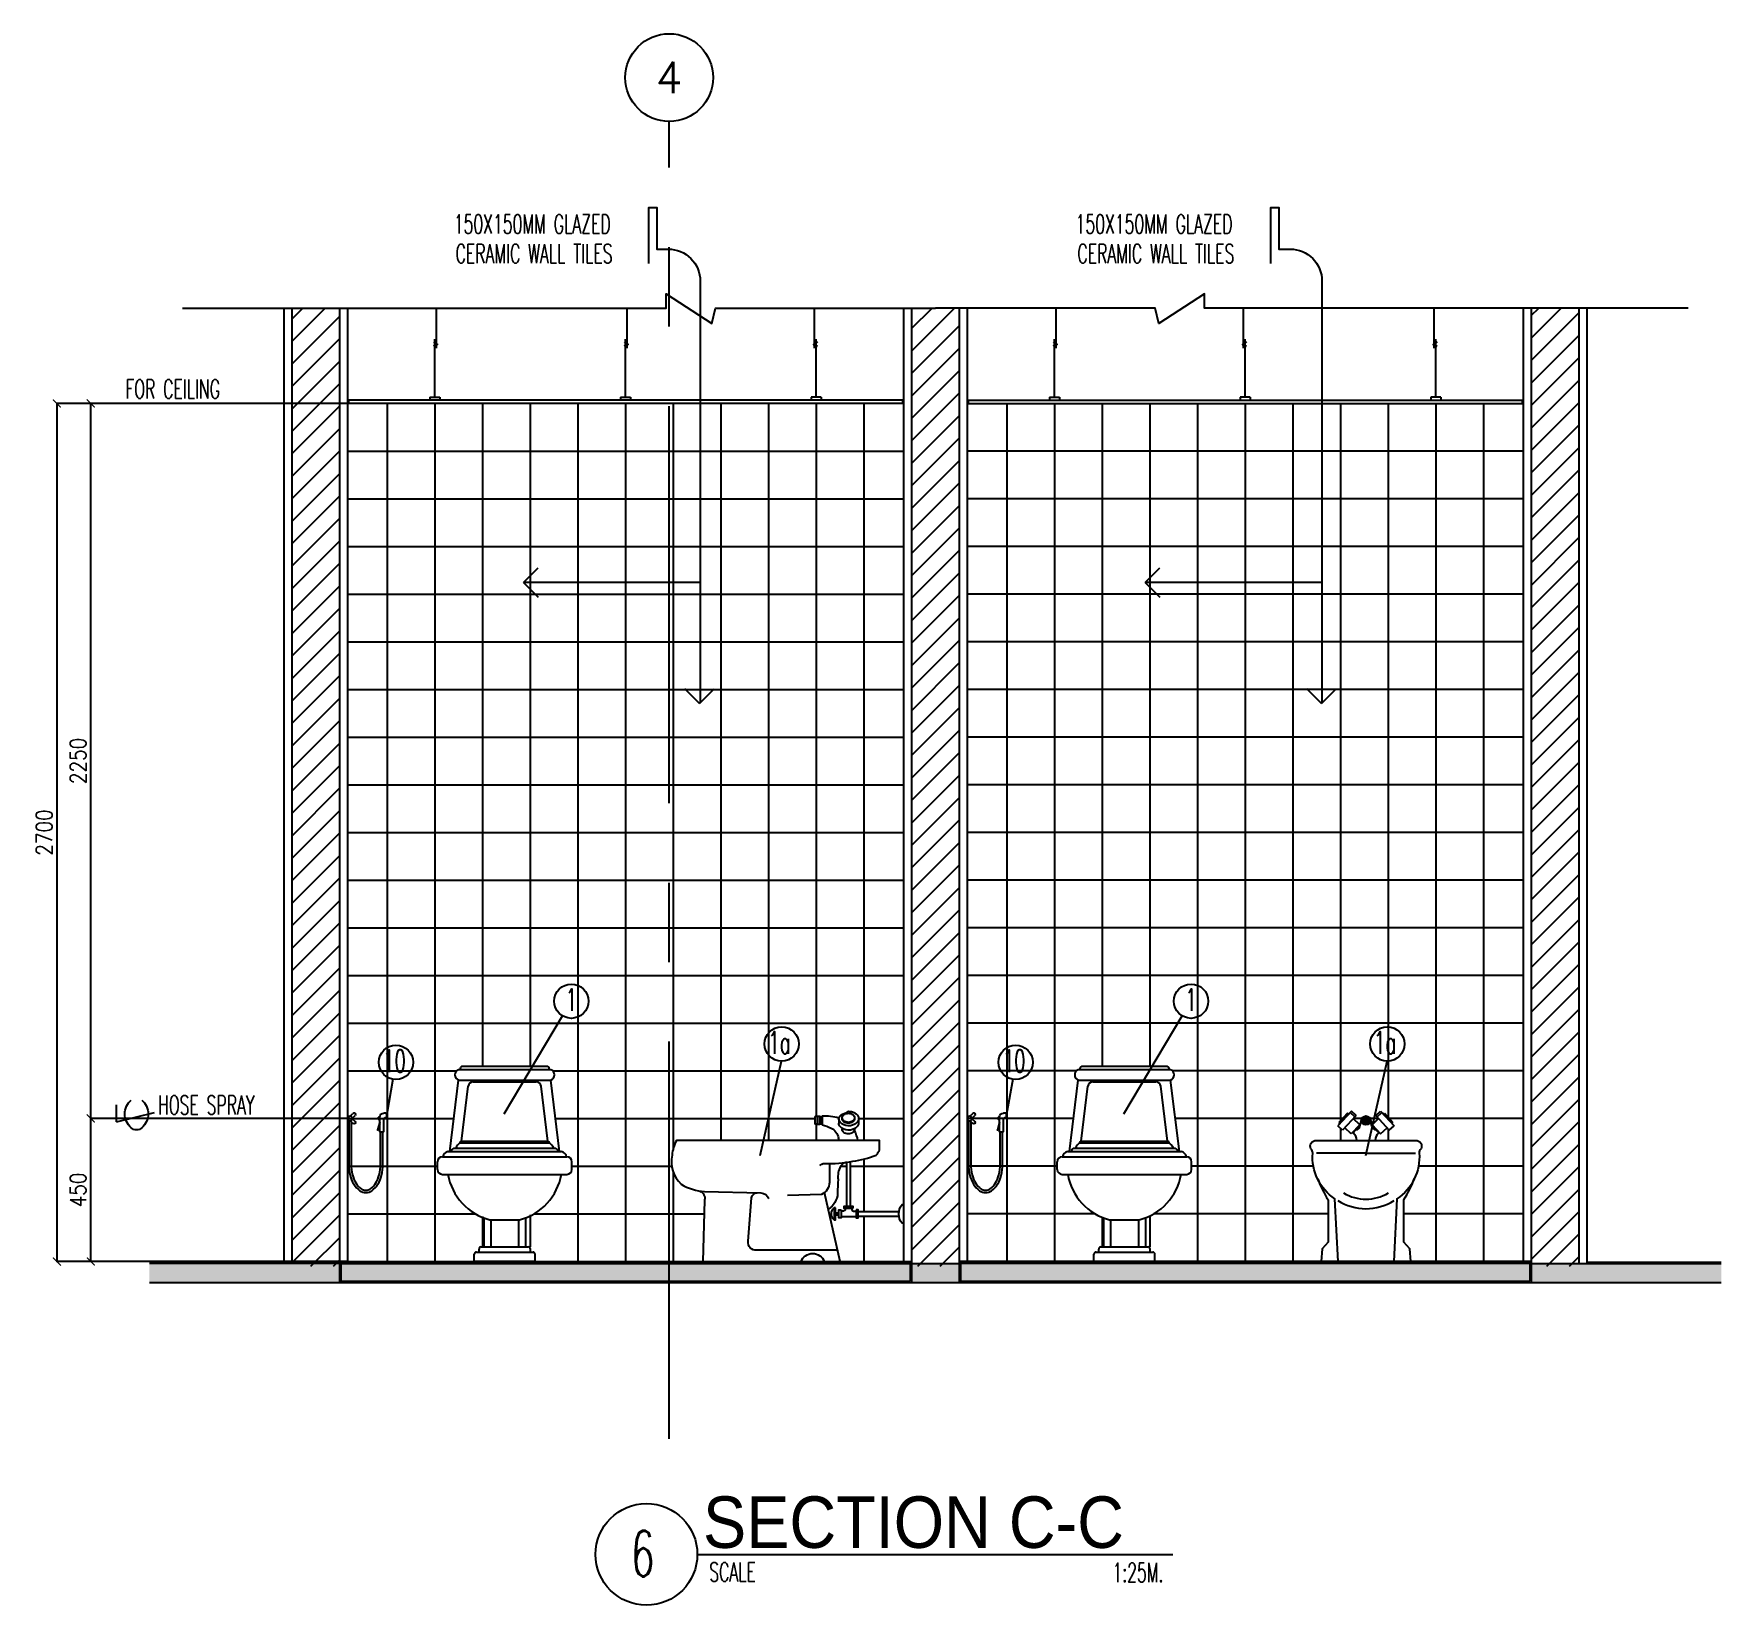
# Model space of a CAD drawing. Extents: x -263967 to -235090, y 166361 to 186286.
# Drawn here: x -255555 to -250245, y 173452 to 178397 of the extents above; entities that cross this region are included whole.
import ezdxf
from ezdxf.enums import TextEntityAlignment as Align

# ---------------------------------------------------------------- set-up
doc = ezdxf.new("R2010")
doc.units = 0
doc.header["$LTSCALE"] = 500
doc.header["$MEASUREMENT"] = 0
doc.linetypes.add('CENTERX2', pattern=[4, 2.5, -0.5, 0.5, -0.5])
doc.linetypes.add('HIDDEN2', pattern=[0.1875, 0.125, -0.0625])
doc.layers.get('0').update_dxf_attribs({"linetype": 'CONTINUOUS'})
doc.layers.get('DEFPOINTS').update_dxf_attribs({"linetype": 'CONTINUOUS'})
for name, color, linetype in [('A-SFIX', 2, 'CONTINUOUS'), ('ARCDIMR', 4, 'CONTINUOUS'), ('AX-CR', 2, 'CONTINUOUS'), ('AX-TXT', 2, 'CONTINUOUS'), ('AXES', 11, 'CENTERX2'), ('Dimout', 4, 'CONTINUOUS'), ('DW', 7, 'CONTINUOUS'), ('ELE', 3, 'CONTINUOUS'), ('ELV', 7, 'CONTINUOUS'), ('FIX', 2, 'CONTINUOUS'), ('HatchA', 11, 'CONTINUOUS'), ('P-FIXT-MISC', 84, 'CONTINUOUS'), ('Plaster', 7, 'CONTINUOUS'), ('SANI', 2, 'CONTINUOUS'), ('Tile', 5, 'CONTINUOUS'), ('TITLE', 1, 'CONTINUOUS'), ('TXT', 2, 'CONTINUOUS'), ('TXT1', 2, 'CONTINUOUS'), ('WALL', 6, 'CONTINUOUS'), ('WallPartition', 2, 'CONTINUOUS'), ('Windows', 9, 'CONTINUOUS')]:
    doc.layers.add(name, color=color, linetype=linetype)
doc.styles.add('DIM', font='simplex.shx', dxfattribs={"width": 0.85})
doc.styles.add('ROMANS', font='romans.shx', dxfattribs={"width": 0.6})
doc.styles.add('TTXT', font='swisse.ttf', dxfattribs={"width": 0.9})
doc.dimstyles.new('DIM1-25', dxfattribs={"dimscale": 25, "dimtxt": 2, "dimasz": 1, "dimexe": 0.03, "dimexo": 0.03, "dimgap": 0.6, "dimtad": 1, "dimdec": 0, "dimdsep": 46, "dimtxsty": 'DIM', "dimblk1": 'ARCHTICK', "dimblk2": 'ARCHTICK', "dimsah": 1, "dimcen": 0.09, "dimdle": 0.03, "dimclrd": 256, "dimclrt": 2, "dimadec": 0, "dimazin": 0, "dimtfac": 1, "dimtdec": 0, "dimtix": 1, "dimtmove": 1, "dimatfit": 3, "dimldrblk": 'ARCHTICK', "dimfxl": 0, "dimtvp": 2, "dimtolj": 1, "dimtzin": 0, "dimarcsym": 0})
pattern_1 = [(45, (-15661.82, -7047.53), (-35.355339, 35.355339), [])]

# ---------------------------------------------------------------- blocks, each defined once
blk = doc.blocks.new('A$C69CD438C')
at = {"layer": 'A-SFIX'}
for p, q in [((65.9, 603.8, 658.7), (356.8, 603.8, 658.7)), ((76.8, 614.7, 658.7), (345.8, 614.7, 658.7)), ((38.4, 345.8, 658.7), (65.9, 570.8, 658.7)), ((65.9, 570.8, 658.7), (356.8, 570.8, 658.7)), ((75.6, 378.7, 658.7), (96.7, 551.5, 658.7)), ((111.9, 565, 658.7), (310.7, 565, 658.7)), ((347, 378.7, 658.7), (326, 551.5, 658.7)), ((384.2, 345.8, 658.7), (356.8, 570.8, 658.7)), ((70, 373.2, 658.7), (352.6, 373.2, 658.7)), ((75.6, 378.7, 658.7), (347, 378.7, 658.7)), ((15.4, 329.3, 658.7), (407.3, 329.3, 658.7)), ((32.9, 345.8, 658.7), (389.7, 345.8, 658.7)), ((51.2, 356.8, 658.7), (371.4, 356.8, 658.7)), ((0, 289.8, 658.7), (0, 314, 658.7)), ((15.4, 274.4, 658.7), (407.3, 274.4, 658.7)), ((422.6, 289.8, 658.7), (422.6, 314, 658.7)), ((145.5, 137.8, 658.7), (145.5, 46.1, 658.7)), ((164.7, 131.7, 658.7), (258, 131.7, 658.7)), ((167.4, 131.7, 658.7), (167.4, 46.1, 658.7)), ((255.2, 131.7, 658.7), (255.2, 46.1, 658.7)), ((277.2, 137.8, 658.7), (277.2, 46.1, 658.7)), ((115.6, 0, 658.7), (115.6, 23.1, 658.7)), ((307.1, 0), (115.6, 0)), ((122.2, 29.6, 658.7), (300.5, 29.6, 658.7)), ((130.5, 29.6, 658.7), (130.5, 39.5, 658.7)), ((137.1, 46.1, 658.7), (285.5, 46.1, 658.7)), ((292.1, 29.6, 658.7), (292.1, 39.5, 658.7)), ((307.1, 0, 658.7), (307.1, 23.1, 658.7))]:
    blk.add_line(p, q, dxfattribs=at)
for centre, radius, start, end in [((72.7, 587.3, 658.7), 17.8, 112.6199, 247.3801), ((79.6, 606.5, 658.7), 8.68, 108.4349, 198.4349), ((343, 606.5, 658.7), 8.68, 341.5651, 71.5651), ((349.9, 587.3, 658.7), 17.8, 292.6199, 67.3801), ((111.9, 549.6, 658.7), 15.4, 90, 173.047), ((310.7, 549.6, 658.7), 15.4, 6.953, 90), ((92.8, 342.2, 658.7), 38.5, 126.2886, 157.7863), ((76.4, 372.4, 658.7), 6.42, 96.9853, 172.0974), ((346.2, 372.4, 658.7), 6.42, 7.9026, 83.0147), ((329.8, 342.2, 658.7), 38.5, 22.2137, 53.7114), ((15.4, 314, 658.7), 15.4, 90, 180), ((35.7, 326.6, 658.7), 19.4, 98.1301, 171.8699), ((58.5, 343.3, 658.7), 15.3, 118.3046, 170.726), ((364.2, 343.3, 658.7), 15.3, 9.274, 61.6954), ((387, 326.6, 658.7), 19.4, 8.1301, 81.8699), ((407.3, 314, 658.7), 15.4, 0, 90), ((15.4, 289.8, 658.7), 15.4, 180, 270), ((208.2, 304.1, 658.7), 177.8, 189.598, 255.8207), ((214.4, 304.1, 658.7), 177.8, 284.1793, 350.402), ((407.3, 289.8, 658.7), 15.4, 270, 0), ((122.2, 23.1, 658.7), 6.59, 90, 180), ((137.1, 39.5, 658.7), 6.59, 90, 180), ((285.5, 39.5, 658.7), 6.59, 0, 90), ((300.5, 23.1, 658.7), 6.59, 0, 90)]:
    blk.add_arc(centre, radius, start, end, dxfattribs=at)
blk = doc.blocks.new('walling')
at = {"layer": 'ELV'}
blk.add_line((0.1363, -1.1797), (-0.4198, -1.1797), dxfattribs=at)
blk.add_lwpolyline([(-0.025, -0.176), (-0.025, 0), (0, 0), (0, -0.1306), (0.0363, -0.1306, -0.414214), (0.1363, -0.2306), (0.1363, -1.5582)], format="xyb", dxfattribs=at)
at = {"layer": 'WALL'}
for p, q in [((-0.4198, -1.1797), (-0.3736, -1.1334)), ((-0.4198, -1.1797), (-0.3736, -1.2259)), ((0.1345, -1.56), (0.0882, -1.5137)), ((0.1345, -1.56), (0.1808, -1.5137))]:
    blk.add_line(p, q, dxfattribs=at)
at = {"layer": 'TXT', "style": 'ROMANS', "width": 0.6}
for s, p in [('150X150MM GLAZED', (-0.639, -0.0816)), ('CERAMIC WALL TILES', (-0.6331, -0.1746))]:
    blk.add_text(s, height=0.06, dxfattribs=at).set_placement(p)
blk = doc.blocks.new('_ARCHTICK')
at = {"color": 0, "linetype": 'ByBlock', "const_width": 0.15}
blk.add_lwpolyline([(-0.5, -0.5), (0.5, 0.5)], dxfattribs=at)
blk = doc.blocks.new('*D95')
at = {"layer": 'DEFPOINTS', "color": 0}
for p in [(-255375.5, 177233.5), (-254568.1, 177233.5), (-254560, 174983.9)]:
    blk.add_point(p, dxfattribs=at)
at = {"layer": 'Dimout', "color": 0, "lineweight": -2}
for p, q in [((-254568.9, 177233.5), (-255376.3, 177233.5)), ((-254560.8, 174983.9), (-255376.3, 174983.9))]:
    blk.add_line(p, q, dxfattribs=at)
at = {"layer": 'Dimout', "lineweight": -2}
blk.add_line((-255375.5, 174983.1), (-255375.5, 177234.2), dxfattribs=at)
at = {"layer": 'Dimout', "lineweight": -2, "xscale": 25, "yscale": 25, "zscale": 25}
for p, rotation in [((-255375.5, 177233.5), 90), ((-255375.5, 174983.9), 270)]:
    blk.add_blockref('_ARCHTICK', p, dxfattribs=dict(at, rotation=rotation))
at = {"layer": 'Dimout', "color": 2, "insert": (-255415.5, 176108.7), "char_height": 50, "attachment_point": 5, "rotation": 90, "style": 'DIM'}
blk.add_mtext('\\A1;2250', dxfattribs=at)
blk = doc.blocks.new('*D90')
at = {"layer": 'DEFPOINTS', "color": 0}
for p in [(-255276.6, 177233.5), (-255482.2, 174533.5), (-254743.1, 174533.5)]:
    blk.add_point(p, dxfattribs=at)
at = {"layer": 'Dimout', "color": 0, "lineweight": -2}
for p, q in [((-255277.3, 177233.5), (-255483, 177233.5)), ((-254743.9, 174533.5), (-255483, 174533.5))]:
    blk.add_line(p, q, dxfattribs=at)
at = {"layer": 'Dimout', "lineweight": -2}
blk.add_line((-255482.2, 177234.2), (-255482.2, 174532.7), dxfattribs=at)
at = {"layer": 'Dimout', "lineweight": -2, "xscale": 25, "yscale": 25, "zscale": 25}
for p, rotation in [((-255482.2, 177233.5), 90), ((-255482.2, 174533.5), 270)]:
    blk.add_blockref('_ARCHTICK', p, dxfattribs=dict(at, rotation=rotation))
at = {"layer": 'Dimout', "color": 2, "insert": (-255522.2, 175883.5), "char_height": 50, "attachment_point": 5, "rotation": 90, "style": 'DIM'}
blk.add_mtext('\\A1;2700', dxfattribs=at)
blk = doc.blocks.new('SCNTR', base_point=(3632.66, 549.66))
for q in [(3633.89, 554.57), (3636.1, 543.44)]:
    blk.add_line((3631.12, 543.44), q)
for centre, radius, start, end in [((3630.8, 549.38), 1.99, 133.3084, 182.4789), ((3630.8, 549.21), 1.99, 177.5211, 226.6916), ((3633.47, 547.5), 5.23, 39.4883, 140.5117), ((3633.47, 551.09), 5.23, 219.4883, 320.5117)]:
    blk.add_arc(centre, radius, start, end)
blk = doc.blocks.new('*D94')
at = {"layer": 'DEFPOINTS', "color": 0}
for p in [(-255375.5, 174983.9), (-254560, 174983.9), (-254568.1, 174533.5)]:
    blk.add_point(p, dxfattribs=at)
at = {"layer": 'Dimout', "color": 0, "lineweight": -2}
for p, q in [((-254560.8, 174983.9), (-255376.3, 174983.9)), ((-254568.9, 174533.5), (-255376.3, 174533.5))]:
    blk.add_line(p, q, dxfattribs=at)
at = {"layer": 'Dimout', "lineweight": -2}
blk.add_line((-255375.5, 174532.7), (-255375.5, 174984.6), dxfattribs=at)
at = {"layer": 'Dimout', "lineweight": -2, "xscale": 25, "yscale": 25, "zscale": 25}
for p, rotation in [((-255375.5, 174983.9), 90), ((-255375.5, 174533.5), 270)]:
    blk.add_blockref('_ARCHTICK', p, dxfattribs=dict(at, rotation=rotation))
at = {"layer": 'Dimout', "color": 2, "insert": (-255415.5, 174758.7), "char_height": 50, "attachment_point": 5, "rotation": 90, "style": 'DIM'}
blk.add_mtext('\\A1;450', dxfattribs=at)
blk = doc.blocks.new('A$C03B742BD')
at = {"layer": 'SANI'}
for p, q in [((0, 0.238), (0, 0.247)), ((0.003, 0.25), (0.01, 0.25)), ((0.003, 0.235), (0.007, 0.235)), ((0.01, 0.192), (0.01, 0.232)), ((0.0225, 0.192), (0.0225, 0.2375)), ((0.0225, 0.221), (0.0291, 0.197)), ((0.0225, 0.2172), (0.0282, 0.1967)), ((0.1091, 0.234), (0.1003, 0.2428)), ((0.1091, 0.2324), (0.1003, 0.2237)), ((0.1155, 0.2404), (0.1067, 0.2492)), ((0.1155, 0.2261), (0.1067, 0.2173)), ((0.012, 0.19), (0.0205, 0.19))]:
    blk.add_line(p, q, dxfattribs=at)
for points in [[(0.12, 0.2271), (0.12, 0.09, -0.060702), (0.1156, 0.0539, -0.074102), (0.1043, 0.0264, -0.106911), (0.0852, 0.0059, -0.152771), (0.0663, 0, -0.152771), (0.0473, 0.0059, -0.106911), (0.0282, 0.0264, -0.074102), (0.0169, 0.0539, -0.060702), (0.0125, 0.09), (0.0125, 0.19)], [(0.1125, 0.2231), (0.1125, 0.09, -0.060702), (0.1083, 0.0557, -0.074102), (0.0978, 0.0302, -0.106911), (0.0809, 0.0121, -0.152771), (0.0663, 0.0075, -0.152771), (0.0516, 0.0121, -0.106911), (0.0347, 0.0302, -0.074102), (0.0242, 0.0557, -0.060702), (0.02, 0.09), (0.02, 0.19)], [(0.0225, 0.2283, 0.064258), (0.0248, 0.2292, 0.106392), (0.0269, 0.2311, 0.159292), (0.0277, 0.2335, 0.159292), (0.0269, 0.236, 0.106392), (0.0248, 0.2379, 0.066222), (0.0224, 0.2388, 0.057624)], [(0.0225, 0.2303, 0.046557), (0.0238, 0.2309, 0.106392), (0.0253, 0.2323, 0.159292), (0.0257, 0.2335, 0.159292), (0.0253, 0.2348, 0.106392), (0.0238, 0.2362, 0.046557), (0.0225, 0.2367, 0.057624)]]:
    blk.add_lwpolyline(points, format="xyb", dxfattribs=at)
blk.add_circle((0.1163, 0.2332), 0.0072, dxfattribs=at)
for centre, radius, start, end in [((0.003, 0.247), 0.003, 90, 180), ((0.003, 0.238), 0.003, 180, 270), ((0.007, 0.232), 0.003, 0, 90), ((0.01, 0.2375), 0.0125, 0, 90), ((0.1035, 0.246), 0.0045, 45, 225), ((0.1035, 0.2205), 0.0045, 135, 315), ((0.012, 0.192), 0.002, 180, 270), ((0.0205, 0.192), 0.002, 270, 0), ((0.0286, 0.1968), 0.0005, 194.5389, 16.2381)]:
    blk.add_arc(centre, radius, start, end, dxfattribs=at)
blk = doc.blocks.new('AM-BDTSA')
at = {"layer": 'P-FIXT-MISC'}
for p, q in [((-32.5, 68.9), (-32.5, 55.3)), ((-19.5, 71.3), (-19.5, 68.9)), ((19.5, 71.3), (19.5, 68.9)), ((29.9, 68.9), (30, 53.8)), ((82, 77), (82, 49)), ((82, 74.5), (88, 74.5)), ((88, 74.5), (89, 75.5)), ((88, 74.5), (88, 51.5)), ((89, 75.5), (89, 50.5)), ((89, 75.5), (97, 75.5)), ((97, 75.5), (97, 50.5)), ((97, 75), (104.2, 75)), ((104.2, 75), (104.2, 51)), ((104.2, 75), (105, 74.3)), ((105, 74.3), (105, 51.7)), ((-29, 0), (29, 0)), ((-19.5, 36.9), (-19.5, 35.4)), ((19.5, 38.4), (19.5, 35.4)), ((82, 51.5), (88, 51.5)), ((88, 51.5), (89, 50.5)), ((89, 50.5), (97, 50.5)), ((97, 51), (104.2, 51)), ((104.2, 51), (105, 51.7))]:
    blk.add_line(p, q, dxfattribs=at)
for points in [[(3, 88.9), (0.6, 91.2, 0.199805), (-0.8, 91.8, 0.066639), (-12.9, 90, 0.082743), (-23, 85.1, 0.106771), (-30.2, 77.2, 0.133441), (-32.5, 68.9, 0.133441), (-30.2, 60.5, 0.106771), (-23, 52.6, 0.082743), (-12.9, 47.8, 0.071239), (0, 45.9, 0.195177), (25.9, 57.3, 0.40677), (25.9, 77.6, 0.151893), (5.7, 87.6, -0.154261)], [(19.5, 71.3, 0.12914), (18.1, 76.6, 0.106357), (13.8, 81.5, 0.084716), (7.7, 84.5, 0.073932), (0, 85.7, 0.073932), (-7.7, 84.5, 0.084716), (-13.8, 81.5, 0.106357), (-18.1, 76.6, 0.12914), (-19.5, 71.3, 0.12914), (-18.1, 66.1, 0.106357), (-13.8, 61.2, 0.084716), (-7.7, 58.2, 0.073932), (0, 57, 0.073932), (7.7, 58.2, 0.084716), (13.8, 61.2, 0.106357), (18.1, 66.1, 0.12914)]]:
    blk.add_lwpolyline(points, format="xyb", close=True, dxfattribs=at)
for points in [[(-32.5, 55.3, 0.133441), (-30.2, 47, 0.106771), (-23, 39.1, 0.082743), (-12.9, 34.2, 0.071239), (0, 32.3, 0.195177), (25.9, 43.7, 0.198142), (30, 54, 0.151893)], [(-19.5, 68.9, 0.12914), (-18.1, 63.6, 0.106357), (-13.8, 58.7, 0.084716), (-7.7, 55.7, 0.073932), (0, 54.6, 0.073932), (7.7, 55.7, 0.084716), (13.8, 58.7, 0.106357), (18.1, 63.6, 0.12914), (19.5, 68.9, 0.12914)], [(82, 77, 0.102365), (29.6, 71.1, 0.000263), (29.6, 71, 0.11341)], [(-18.7, 31.3, 0.096406), (-29, 0, 0.099809)], [(-19.5, 35.4, 0.12914), (-18.1, 30.1, 0.106357), (-13.8, 25.2, 0.084716), (-7.7, 22.2, 0.073932), (0, 21, 0.073932)], [(0, 21, 0.073932), (7.7, 22.2, 0.084716), (13.8, 25.2, 0.106357), (18.1, 30.1, 0.12914), (19.5, 35.4, 0.12914)]]:
    blk.add_lwpolyline(points, format="xyb", dxfattribs=at)
for centre, radius, start, end in [((-238.9, 58.2), 274.2, 347.7454, 349.3435), ((74.7, -0.8), 45, 117.1687, 169.3435), ((104, -57.8), 109, 101.6296, 117.1687)]:
    blk.add_arc(centre, radius, start, end, dxfattribs=at)
blk = doc.blocks.new('A$C6C352EA6')
at = {"layer": 'A-SFIX', "color": 5}
for p, q in [((167.1, 173.6), (167.1, 314.4)), ((178.9, 173.6), (178.9, 312.4)), ((14.3, 156.9), (142.5, 156.9)), ((142.5, 143.1), (14.3, 143.1)), ((149.4, 141.1), (196.6, 141.1)), ((214.4, 153), (203.5, 153)), ((214.4, 147), (203.5, 147))]:
    blk.add_line(p, q, dxfattribs=at)
at = {"layer": 'A-SFIX'}
for points in [[(263.4, 301.8, 0.246044), (249.2, 308.4), (249.2, 308.4, -0.060176), (159.2, 315.9, -0.067455), (86.6, 334.9, -0.223973), (79.9, 344.4, -0.243055), (76, 351.8), (76, 381), (714.6, 381, -0.092163), (728.4, 334.9, -0.259266), (700, 243.3), (700, 243.3, -0.109722), (626.5, 220), (449.1, 216, 0.279036), (423.5, 198.2, -2.049164)], [(178.5, 312.4, -0.199816), (198.6, 299.8, -0.16162), (205.9, 258.5, -0.031245), (207.4, 214.9, 0.240794), (236.7, 164.6, -0.612351)], [(233.5, 308.2), (233.5, 249.1, 0.293838), (258.1, 210.8), (365.5, 208.1)], [(640.8, 221.7, 0.360305), (626, 193.5), (631.7, 0), (200, 0), (248.4, 217)], [(210.3, 35.6), (461.9, 35.6, 0.489293), (488.8, 64.1), (478.7, 200.2, 0.346073), (460.2, 216.3)]]:
    blk.add_lwpolyline(points, format="xyb", dxfattribs=at)
at = {"layer": 'A-SFIX', "color": 5}
blk.add_lwpolyline([(0, 120.5), (4.9, 120.5, 0.334579), (4.9, 179.5), (0, 179.5)], format="xyb", close=True, dxfattribs=at)
for points in [[(149.4, 162.8), (149.4, 137.2), (142.5, 137.2), (142.5, 162.8)], [(158.2, 167.7), (158.2, 173.6), (187.8, 173.6), (187.8, 167.7)], [(196.6, 162.8), (196.6, 137.2), (203.5, 137.2), (203.5, 162.8)], [(214.4, 168.7), (218.3, 168.7), (218.3, 131.3), (214.4, 131.3)]]:
    blk.add_lwpolyline(points, close=True, dxfattribs=at)
for points in [[(162.7, 167.7), (162.7, 163.8, -0.414214), (157.7, 158.9), (149.4, 158.9)], [(183.3, 167.7), (183.3, 163.8, 0.414214), (188.3, 158.9), (196.6, 158.9)]]:
    blk.add_lwpolyline(points, format="xyb", dxfattribs=at)
blk.add_arc((202.6, 150), 24.5, 310.0777, 49.9223, dxfattribs=at)
at = {"layer": 'A-SFIX'}
blk.add_arc((286, -13), 38.4, 19.7427, 160.2573, dxfattribs=at)
blk.add_point((0, 0), dxfattribs=at)
blk.add_blockref('AM-BDTSA', (174, 381), dxfattribs=at)
blk = doc.blocks.new('AXU')
at = {"layer": 'AX-CR'}
blk.add_circle((0, 350), 350, dxfattribs=at)
at = {"layer": 'AX-TXT', "style": 'ROMANS'}
blk.add_attdef('AX', text='', height=250, dxfattribs=at).set_placement((0, 350), align=Align.MIDDLE)
blk = doc.blocks.new('GAN')
for p, q in [((-0.0212, 0.1644), (-0.0212, 0.29)), ((-0.0155, 0.01), (-0.0155, 0.1918)), ((0, 0.01), (-0.031, 0.01)), ((-0.031, 0.01), (-0.031, 0)), ((0, 0.01), (0, 0))]:
    blk.add_line(p, q)
blk.add_lwpolyline([(-0.0118, 0.184), (-0.024, 0.1754), (-0.0113, 0.1703)])
blk = doc.blocks.new('*X91')
at = {"color": 0}
for p, q in [((294.6, 28.9), (284.6, 38.9)), ((284.7, 40.7), (293.7, 49.8)), ((285.2, 35.9), (298.5, 49.3)), ((299.1, 29.7), (285.4, 43.4)), ((287.1, 32.5), (301.9, 47.3)), ((302.4, 31.8), (287.5, 46.6)), ((290, 30.2), (304.3, 44.4)), ((304.6, 34.8), (290.6, 48.8)), ((294.1, 28.9), (305.6, 40.4)), ((305.6, 39.1), (294.9, 49.8)), ((301.4, 31), (303.5, 33))]:
    blk.add_line(p, q, dxfattribs=at)
blk = doc.blocks.new('AM-BDTFA')
at = {"layer": 'P-FIXT-MISC'}
for p, q in [((-45.9, 91.8), (-88.3, 45.9)), ((-58.4, 85.7), (-84.9, 57)), ((-81.2, 53.6), (-84.9, 57)), ((-31.2, 78.2), (-73.6, 32.3)), ((-54.7, 82.3), (-58.4, 85.7)), ((-34.9, 74.2), (-49.6, 87.8)), ((-31.2, 78.2), (-45.9, 91.8)), ((-19.5, 49.7), (-40, 68.7)), ((-13.4, 67.2), (-20.3, 45.1)), ((-18.9, 43.6), (-13.6, 66.2)), ((13.4, 67.2), (20.3, 45.1)), ((18.9, 43.6), (13.6, 66.2)), ((19.5, 49.7), (40, 68.7)), ((31.2, 78.2), (45.9, 91.8)), ((31.2, 78.2), (73.6, 32.3)), ((34.9, 74.2), (49.6, 87.8)), ((45.9, 91.8), (88.3, 45.9)), ((54.7, 82.3), (58.4, 85.7)), ((58.4, 85.7), (84.9, 57)), ((81.2, 53.6), (84.9, 57)), ((-73.6, 32.3), (-88.3, 45.9)), ((-46, 21), (-66.5, 40.1)), ((-19.5, 49.7), (-46, 21)), ((-41.3, 26.1), (-39.9, 24.6)), ((-40.5, 24), (-22, 44)), ((-29, 0), (29, 0)), ((-24.1, 44.7), (-22.7, 43.2)), ((-21.7, 44), (-22, 44)), ((19.5, 49.7), (46, 21)), ((21.7, 44), (22, 44)), ((40.5, 24), (22, 44)), ((24.1, 44.7), (22.7, 43.2)), ((41.3, 26.1), (39.9, 24.6)), ((46, 21), (66.5, 40.1)), ((73.6, 32.3), (88.3, 45.9))]:
    blk.add_line(p, q, dxfattribs=at)
for radius in [14, 12.5, 12, 11, 10.5]:
    blk.add_circle((0, 63), radius, dxfattribs=at)
for centre, radius, start, end in [((-61.3, -0.7), 32.3, 1.2713, 49.9331), ((-31.2, 46.7), 12.7, 269.6238, 346.0092), ((-21.7, 45.5), 1.5, 270, 342.5745), ((31.2, 46.7), 12.7, 193.9908, 270.3762), ((21.7, 45.5), 1.5, 197.4255, 270), ((61.3, -0.7), 32.3, 130.0669, 178.7287)]:
    blk.add_arc(centre, radius, start, end, dxfattribs=at)
blk.add_blockref('*X91', (-295.1, 23.7), dxfattribs=at)
blk = doc.blocks.new('A$C007D3A79')
at = {"layer": 'A-SFIX'}
for p, q in [((175.2, 341.3), (19.2, 341.3)), ((175.2, 341.3), (331.2, 341.3)), ((348.5, 354.6), (348.5, 354.6))]:
    blk.add_line(p, q, dxfattribs=at)
for points in [[(87.7, 0), (77.8, 197.5, -0.271672), (7.6, 341.3, 0.226437), (2, 354.6), (2, 354.6, -0.577989), (19.2, 381), (175.2, 381), (331.2, 381, -0.577989), (348.5, 354.6, 0.226437), (342.9, 341.3, -0.271672), (272.7, 197.5), (262.8, 0)], [(23.5, 260.1, 0.058545), (56.4, 194), (56.4, 60.7), (37.2, 40), (34.5, 0), (175.2, 0), (316, 0), (313.3, 40), (294.1, 60.7), (294.1, 194, 0.058545), (326.9, 260.1)], [(86.6, 191.7, 0.28545), (263.8, 191.7, 0.28545)]]:
    blk.add_lwpolyline(points, format="xyb", dxfattribs=at)
blk.add_arc((175.2, 334.2), 137.8, 239.203, 300.797, dxfattribs=at)
blk.add_point((175.2, 0), dxfattribs=at)
blk.add_blockref('AM-BDTFA', (175.2, 381), dxfattribs=at)

msp = doc.modelspace()

# ---------------------------------------------------------------- hatches: boundary and pattern name
at = {"layer": 'HatchA'}
h = msp.add_hatch(dxfattribs=at)
h.set_pattern_fill('ANSI31', color=256, scale=400, style=0)
h.set_pattern_definition(pattern_1)
h.paths.add_polyline_path([(-254593.1, 177533.5), (-254743.1, 177533.5), (-254743.1, 174518.5), (-254593.1, 174518.5)])
h = msp.add_hatch(dxfattribs=at)
h.set_pattern_fill('ANSI31', color=256, scale=400, style=0)
h.set_pattern_definition(pattern_1)
h.paths.add_polyline_path([(-252643.1, 177533.5), (-252718.1, 177533.5), (-252793.1, 177533.5), (-252793.1, 174518.5), (-252643.1, 174518.5)])
h = msp.add_hatch(dxfattribs=at)
h.set_pattern_fill('ANSI31', color=256, scale=400, style=0)
h.set_pattern_definition(pattern_1)
h.paths.add_polyline_path([(-250693.1, 177533.5), (-250843.1, 177533.5), (-250843.1, 174518.5), (-250693.1, 174518.5)])
at = {"layer": 'Windows'}
h = msp.add_hatch(dxfattribs=at)
h.set_pattern_fill('AR-SAND', color=256, scale=25, style=0)
h.set_pattern_definition([(37.5, (0, 0), (-1.574834, 48.170594), [0, -38, 0, -42.5, 0, -40.625]), (7.5, (0, 0), (44.244418, 70.553652), [0, -20.5, 0, -34.25, 0, -13.125]), (327.5, (-30.75, 0), (77.8535465, 0.1414763), [0, -12.5, 0, -45, 0, -58.75]), (317.5, (-30.75, 0), (75.153165, 21.941889), [0, -6.25, 0, -29.5, 0, -33.75])])
h.paths.add_polyline_path([(-254593.1, 174527.5), (-255191.1, 174527.5), (-255191.1, 174467.5), (-254593.1, 174467.5)])
h.paths.add_polyline_path([(-252797.1, 174527.5), (-254589.1, 174527.5), (-254589.1, 174471.5), (-252797.1, 174471.5)])
h.paths.add_polyline_path([(-252643.1, 174527.5), (-252793.1, 174527.5), (-252793.1, 174467.5), (-252643.1, 174467.5)])
h.paths.add_polyline_path([(-250847.1, 174527.5), (-252639.1, 174527.5), (-252639.1, 174471.5), (-250847.1, 174471.5)])
h.paths.add_polyline_path([(-250245.2, 174527.5), (-250843.1, 174527.5), (-250843.1, 174467.5), (-250245.2, 174467.5)])

# ---------------------------------------------------------------- linework, layer by layer
for p, q in [((-254564.4, 177243.5), (-254564.4, 177233.5)), ((-252821.9, 177243.5), (-254564.4, 177243.5)), ((-252821.9, 177243.5), (-252821.9, 177233.5)), ((-252614.4, 177243.5), (-250871.9, 177243.5)), ((-252614.4, 177243.5), (-252614.4, 177233.5)), ((-250871.9, 177243.5), (-250871.9, 177233.5))]:
    msp.add_line(p, q)
at = {"layer": 'AXES'}
msp.add_line((-253555.6, 173975.5), (-253555.6, 178120.8), dxfattribs=at)
at = {"layer": 'DW'}
for p, q in [((-254074.7, 174998.5), (-253891, 175306.4)), ((-252124.7, 174998.5), (-251941, 175306.4)), ((-253268.9, 174867.4), (-253201.7, 175164.2)), ((-251363.1, 174867.4), (-251295.9, 175164.2)), ((-254424.8, 175107.4), (-254443.8, 174997.6)), ((-252474.8, 175107.4), (-252493.8, 174997.6))]:
    msp.add_line(p, q, dxfattribs=at)
at = {"layer": 'ELE'}
for points in [[(-255086.7, 177533.5), (-253564.9, 177533.5), (-253564.9, 177578.7), (-253421.4, 177485.2), (-253409.6, 177533.5), (-253142.8, 177533.5), (-252718.1, 177533.5)], [(-250349.6, 177533.5), (-251871.4, 177533.5), (-251871.4, 177578.7), (-252014.9, 177485.2), (-252026.7, 177533.5), (-252293.5, 177533.5), (-252718.1, 177533.5)]]:
    msp.add_lwpolyline(points, dxfattribs=at)
at = {"layer": 'FIX', "color": 2}
for centre in [(-253863.3, 175352.8), (-251913.3, 175352.8), (-253201.7, 175218.2), (-251295.9, 175218.2), (-254415.5, 175160.5), (-252465.5, 175160.5)]:
    msp.add_circle(centre, 54, dxfattribs=at)
at = {"layer": 'Plaster'}
for p, q in [((-254768.1, 177533.5), (-254768.1, 174527.5)), ((-254568.1, 177533.5), (-254568.1, 174533.5)), ((-252818.1, 177533.5), (-252818.1, 174533.5)), ((-252618.1, 177533.5), (-252618.1, 174533.5)), ((-250868.1, 177533.5), (-250868.1, 174533.5)), ((-250668.1, 177533.5), (-250668.1, 174527.5)), ((-255191.1, 174530.5), (-254768.1, 174530.5)), ((-254593.1, 174533.5), (-252793.1, 174533.5)), ((-254593.1, 174527.5), (-252793.1, 174527.5)), ((-250843.1, 174533.5), (-252643.1, 174533.5)), ((-250843.1, 174527.5), (-252643.1, 174527.5)), ((-250245.2, 174530.5), (-250668.1, 174530.5))]:
    msp.add_line(p, q, dxfattribs=at)
at = {"layer": 'SANI', "color": 6}
msp.add_line((-253467.1, 173612.1), (-251970.9, 173612.1), dxfattribs=at)
at = {"layer": 'Tile'}
for p, q in [((-252818.1, 177233.5), (-254568.1, 177233.5)), ((-254443.1, 177233.5), (-254443.1, 174533.5)), ((-254293.1, 177233.5), (-254293.1, 174533.5)), ((-254143.1, 177233.5), (-254143.1, 175148.2)), ((-253993.1, 177233.5), (-253993.1, 175148.2)), ((-253843.1, 177233.5), (-253843.1, 174533.5)), ((-253693.1, 177233.5), (-253693.1, 174533.5)), ((-253543.1, 177233.5), (-253543.1, 174887.1)), ((-253393.1, 177233.5), (-253393.1, 174914.5)), ((-253243.1, 177233.5), (-253243.1, 174914.5)), ((-253093.1, 177233.5), (-253093.1, 174989.5)), ((-252943.1, 177233.5), (-252943.1, 174914.5)), ((-252618.1, 177233.5), (-250868.1, 177233.5)), ((-252493.1, 177233.5), (-252493.1, 174533.5)), ((-252343.1, 177233.5), (-252343.1, 174533.5)), ((-252193.1, 177233.5), (-252193.1, 175148.2)), ((-252043.1, 177233.5), (-252043.1, 175148.2)), ((-251893.1, 177233.5), (-251893.1, 174533.5)), ((-251743.1, 177233.5), (-251743.1, 174533.5)), ((-251593.1, 177233.5), (-251593.1, 174533.5)), ((-251443.1, 177233.5), (-251443.1, 174976.8)), ((-251293.1, 177233.5), (-251293.1, 174987.6)), ((-251143.1, 177233.5), (-251143.1, 174533.5)), ((-250993.1, 177233.5), (-250993.1, 174533.5)), ((-254568.1, 177083.5), (-252818.1, 177083.5)), ((-250868.1, 177083.5), (-252618.1, 177083.5)), ((-254568.1, 176933.5), (-252818.1, 176933.5)), ((-250868.1, 176933.5), (-252618.1, 176933.5)), ((-254568.1, 176783.5), (-252818.1, 176783.5)), ((-250868.1, 176783.5), (-252618.1, 176783.5)), ((-254568.1, 176633.5), (-252818.1, 176633.5)), ((-250868.1, 176633.5), (-252618.1, 176633.5)), ((-254568.1, 176483.5), (-252818.1, 176483.5)), ((-250868.1, 176483.5), (-252618.1, 176483.5)), ((-254568.1, 176333.5), (-252818.1, 176333.5)), ((-250868.1, 176333.5), (-252618.1, 176333.5)), ((-254568.1, 176183.5), (-252818.1, 176183.5)), ((-250868.1, 176183.5), (-252618.1, 176183.5)), ((-254568.1, 176033.5), (-252818.1, 176033.5)), ((-250868.1, 176033.5), (-252618.1, 176033.5)), ((-254568.1, 175883.5), (-252818.1, 175883.5)), ((-250868.1, 175883.5), (-252618.1, 175883.5)), ((-254568.1, 175733.5), (-252818.1, 175733.5)), ((-250868.1, 175733.5), (-252618.1, 175733.5)), ((-254568.1, 175583.5), (-252818.1, 175583.5)), ((-250868.1, 175583.5), (-252618.1, 175583.5)), ((-254568.1, 175433.5), (-252818.1, 175433.5)), ((-250868.1, 175433.5), (-252618.1, 175433.5)), ((-254568.1, 175283.5), (-252818.1, 175283.5)), ((-250868.1, 175283.5), (-252618.1, 175283.5)), ((-254568.1, 175133.5), (-254224.3, 175133.5)), ((-253922, 175133.5), (-252818.1, 175133.5)), ((-252274.3, 175133.5), (-252618.1, 175133.5)), ((-250868.1, 175133.5), (-251972, 175133.5)), ((-254568.1, 174983.5), (-254233.3, 174983.5)), ((-253913, 174983.5), (-253097.1, 174983.5)), ((-253093.1, 174965.5), (-253093.1, 174914.5)), ((-252959.6, 174983.5), (-252818.1, 174983.5)), ((-252283.3, 174983.5), (-252618.1, 174983.5)), ((-251436.9, 174983.5), (-251963, 174983.5)), ((-251375.8, 174983.5), (-251402.9, 174983.5)), ((-251323.4, 174983.5), (-251350.5, 174983.5)), ((-250868.1, 174983.5), (-251289.3, 174983.5)), ((-251443.1, 174952.7), (-251443.1, 174914.5)), ((-251293.1, 174950.8), (-251293.1, 174914.5)), ((-252943.1, 174855.7), (-252943.1, 174690.4)), ((-254568.1, 174833.5), (-254284.5, 174833.5)), ((-253861.8, 174833.5), (-253547.6, 174833.5)), ((-253543.1, 174815.5), (-253543.1, 174533.5)), ((-253016.7, 174833.5), (-252997.1, 174833.5)), ((-252985.2, 174833.5), (-252818.1, 174833.5)), ((-252334.5, 174833.5), (-252618.1, 174833.5)), ((-251528.5, 174833.5), (-251911.8, 174833.5)), ((-250868.1, 174833.5), (-251197.7, 174833.5)), ((-254568.1, 174683.5), (-254164.9, 174683.5)), ((-254143.1, 174675.5), (-254143.1, 174579.6)), ((-253993.1, 174680.4), (-253993.1, 174579.6)), ((-253981.4, 174683.5), (-253445.5, 174683.5)), ((-252943.1, 174676.6), (-252943.1, 174533.5)), ((-252214.9, 174683.5), (-252618.1, 174683.5)), ((-252193.1, 174672.9), (-252193.1, 174579.6)), ((-252043.1, 174677.3), (-252043.1, 174579.6)), ((-251482, 174683.5), (-252031.4, 174683.5)), ((-250868.1, 174683.5), (-251244.3, 174683.5))]:
    msp.add_line(p, q, dxfattribs=at)
at = {"layer": 'TITLE', "color": 6}
msp.add_circle((-253627.1, 173612.1), 160, dxfattribs=at)
at = {"layer": 'WALL'}
for p, q in [((-254743.1, 177533.5), (-254743.1, 174527.5)), ((-254593.1, 177533.5), (-254593.1, 174467.5)), ((-252793.1, 177533.5), (-252793.1, 174467.5)), ((-252643.1, 177533.5), (-252643.1, 174467.5)), ((-250843.1, 177533.5), (-250843.1, 174467.5)), ((-250693.1, 177533.5), (-250693.1, 174527.5)), ((-254593.1, 174527.5), (-255191.1, 174527.5)), ((-254589.1, 174527.5), (-254589.1, 174471.5)), ((-252797.1, 174527.5), (-252797.1, 174471.5)), ((-252793.1, 174527.5), (-252643.1, 174527.5)), ((-252639.1, 174527.5), (-252639.1, 174471.5)), ((-250847.1, 174527.5), (-250847.1, 174471.5)), ((-250843.1, 174527.5), (-250245.2, 174527.5)), ((-255191.1, 174467.5), (-250245.2, 174467.5)), ((-254589.1, 174471.5), (-252797.1, 174471.5)), ((-252639.1, 174471.5), (-250847.1, 174471.5))]:
    msp.add_line(p, q, dxfattribs=at)
at = {"layer": 'WallPartition', "linetype": 'HIDDEN2', "const_width": 2}
for points in [[(-252795.1, 174527.5), (-252795.1, 174469.5), (-254591.1, 174469.5), (-254591.1, 174527.5)], [(-252641.1, 174527.5), (-252641.1, 174469.5), (-250845.1, 174469.5), (-250845.1, 174527.5)]]:
    msp.add_lwpolyline(points, dxfattribs=at)

# ---------------------------------------------------------------- block references
at = {"yscale": 1000, "zscale": 1000}
for p, xscale in [((-254308.7, 177243.5), -1000), ((-253708.7, 177243.5), -1000), ((-253077.6, 177243.5), 1000), ((-252358.7, 177243.5), -1000), ((-251727.6, 177243.5), 1000), ((-251127.6, 177243.5), 1000)]:
    msp.add_blockref('GAN', p, dxfattribs=dict(at, xscale=xscale))
at = {"layer": 'A-SFIX'}
for name, p in [('A$C69CD438C', (-254284.5, 174533.5)), ('A$C69CD438C', (-252334.5, 174533.5)), ('A$C007D3A79', (-251538.4, 174533.5))]:
    msp.add_blockref(name, p, dxfattribs=at)
at = {"layer": 'A-SFIX', "xscale": -1}
msp.add_blockref('A$C6C352EA6', (-252818.1, 174533.5), dxfattribs=at)
at = {"layer": 'ARCDIMR', "xscale": -10.75199999992037, "yscale": 10.75199999992037, "zscale": 10.752, "rotation": 270}
msp.add_blockref('SCNTR', (-255227.8, 174989.3), dxfattribs=at)
at = {"layer": 'AXES'}
ref = msp.add_blockref('AXU', (-253555.6, 178120.8), dxfattribs=dict(at, xscale=0.3942857142857143, yscale=0.3942857142857143, zscale=0.3942857142857143))
ref.add_attrib('AX', '4', dxfattribs={"layer": 'AX-TXT', "color": 6, "height": 98.6, "style": 'ROMANS'}).set_placement((-253555.6, 178258.8), align=Align.MIDDLE)
at = {"layer": 'SANI', "xscale": -1000, "yscale": 1000, "zscale": 1000}
for p in [(-254443.8, 174750.6), (-252493.8, 174750.6)]:
    msp.add_blockref('A$C03B742BD', p, dxfattribs=at)
at = {"layer": 'WALL', "xscale": 1000, "yscale": 1000, "zscale": 1000}
for p in [(-253594.4, 177849.6), (-251637.8, 177849.6)]:
    msp.add_blockref('walling', p, dxfattribs=at)

# ---------------------------------------------------------------- texts
at = {"layer": 'TITLE', "style": 'ROMANS', "width": 0.6}
msp.add_text('6', height=143.9, dxfattribs=at).set_placement((-253675.8, 173542.5))
at = {"layer": 'TXT', "style": 'ROMANS', "width": 0.6}
for s, height, p in [('FOR CEILING', 60, (-255266.5, 177249)), ('1', 70, (-253881.6, 175321.9)), ('1', 70, (-251931.6, 175321.9)), ('1a', 70, (-253244.1, 175187.3)), ('1a', 70, (-251338.3, 175187.3)), ('10', 70, (-254456.1, 175129.6)), ('10', 70, (-252506.1, 175129.6)), ('HOSE SPRAY', 60, (-255163.8, 174996.1)), ('SCALE', 60, (-253429.3, 173526.6)), ('1:25M.', 60, (-252160.8, 173525.2))]:
    msp.add_text(s, height=height, dxfattribs=at).set_placement(p)
at = {"layer": 'TXT1', "color": 6, "style": 'TTXT', "width": 0.9}
msp.add_text('SECTION C-C', height=162.094, dxfattribs=at).set_placement((-253449.2, 173632.5))

# ---------------------------------------------------------------- dimensions: what is measured, and where the dimension line sits
at = {"layer": 'Dimout'}
for base, p1, p2, picture, middle in [((-255482.2, 174533.5), (-255276.6, 177233.5), (-254743.1, 174533.5), '*D90', (-255522.2, 175883.5)), ((-255375.5, 177233.5), (-254560, 174983.9), (-254568.1, 177233.5), '*D95', (-255415.5, 176108.7)), ((-255375.5, 174983.9), (-254568.1, 174533.5), (-254560, 174983.9), '*D94', (-255415.5, 174758.7))]:
    dim = msp.add_linear_dim(base=base, p1=p1, p2=p2, angle=90, dimstyle='DIM1-25', dxfattribs=at)
    dim.commit()
    dim.dimension.update_dxf_attribs({"geometry": picture, "text_midpoint": middle})

doc.saveas('drawing.dxf')
